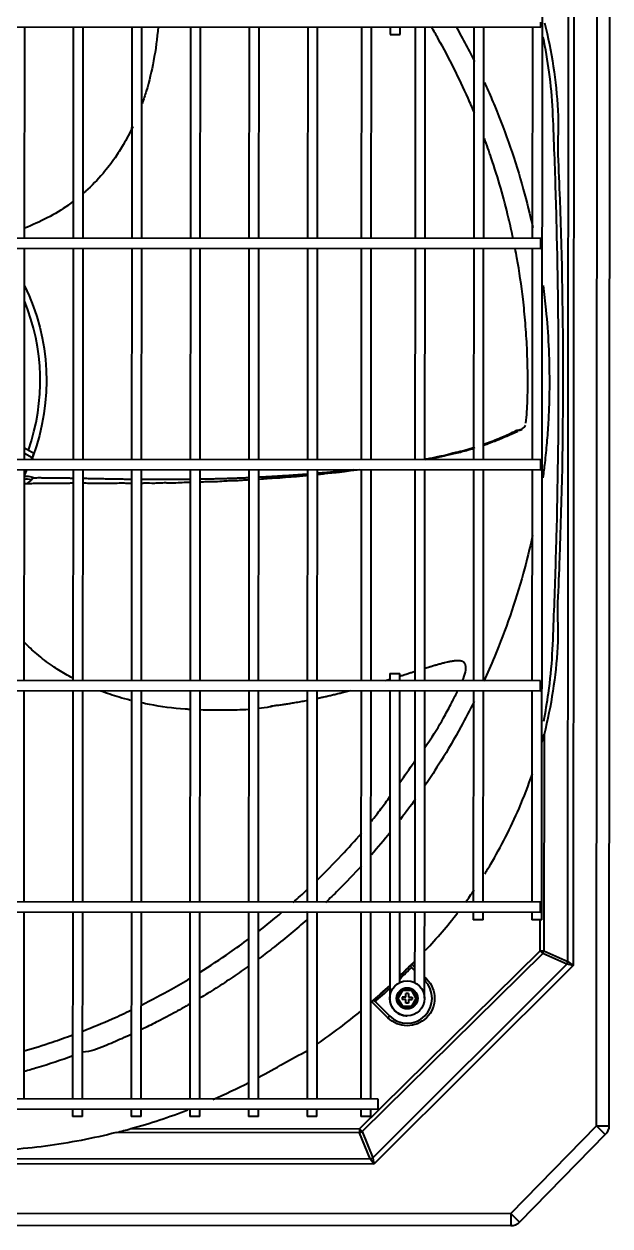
# Model space of a CAD drawing. Extents: x 58467 to 79089, y -33726 to -17391.
# Drawn here: x 72375.8 to 72399.3, y -20848.4 to -20800.17 of the extents above; entities that cross this region are included whole.
import ezdxf

# ---------------------------------------------------------------- set-up
doc = ezdxf.new("R2010")
doc.units = 0
doc.header["$LTSCALE"] = 100
doc.layers.add('+ENTE-ST-DOSEME USTU KONDDRENAJ', color=110, linetype='DOSEMEUSTUKONDENSDRENAJ_LINE', lineweight=40)
doc.linetypes.add('DOSEMEUSTUKONDENSDRENAJ_LINE', pattern='A,300,-40,["CD",Standard,S=15,R=0,X=-35,Y=-7.5],0', length=340)

# ---------------------------------------------------------------- blocks, each defined once
blk = doc.blocks.new('TV KLİMA SANTRALİ')
at = {"color": 3}
for p, q in [((54186.561, -33545.459, -2.269), (54186.602, -33477.454, -2.269)), ((54187.102, -33477.454, -2.269), (54187.061, -33545.459, -2.269)), ((54185.654, -33489.967, -2.269), (54185.624, -33539.023, -2.269)), ((54185.412, -33538.87, -2.269), (54185.442, -33490.119, -2.269)), ((54184.371, -33537.191, -2.269), (54184.398, -33491.798, -2.269)), ((54065.973, -33501.304, -2.269), (54184.335, -33501.376, -2.269)), ((54163.627, -33509.843, -2.269), (54163.632, -33501.364, -2.269)), ((54165.581, -33501.365, -2.269), (54165.576, -33509.844, -2.269)), ((54165.976, -33509.844, -2.269), (54165.981, -33501.366, -2.269)), ((54167.931, -33501.367, -2.269), (54167.926, -33509.845, -2.269)), ((54168.326, -33509.846, -2.269), (54168.331, -33501.367, -2.269)), ((54170.281, -33501.368, -2.269), (54170.275, -33509.847, -2.269)), ((54170.675, -33509.847, -2.269), (54170.681, -33501.368, -2.269)), ((54172.63, -33501.37, -2.269), (54172.625, -33509.848, -2.269)), ((54173.025, -33509.848, -2.269), (54173.03, -33501.37, -2.269)), ((54174.98, -33501.371, -2.269), (54174.975, -33509.85, -2.269)), ((54175.375, -33509.85, -2.269), (54175.38, -33501.371, -2.269)), ((54177.136, -33501.372, -2.269), (54177.131, -33509.851, -2.269)), ((54177.531, -33509.851, -2.269), (54177.536, -33501.373, -2.269)), ((54178.293, -33501.373, -2.269), (54178.293, -33501.672, -2.269)), ((54178.693, -33501.673, -2.269), (54178.693, -33501.373, -2.269)), ((54179.293, -33501.373, -2.269), (54179.288, -33509.852, -2.269)), ((54179.688, -33509.852, -2.269), (54179.693, -33501.374, -2.269)), ((54181.643, -33501.375, -2.269), (54181.638, -33509.854, -2.269)), ((54182.038, -33509.854, -2.269), (54182.043, -33501.375, -2.269)), ((54183.992, -33501.376, -2.269), (54183.987, -33509.855, -2.269)), ((54184.335, -33501.376, -2.269), (54184.336, -33501.176, -2.269)), ((54178.293, -33501.672, -2.269), (54178.693, -33501.673, -2.269)), ((54184.33, -33509.855, -2.269), (54065.967, -33509.783, -2.269)), ((54065.967, -33510.183, -2.269), (54184.33, -33510.255, -2.269)), ((54163.621, -33518.72, -2.269), (54163.626, -33510.243, -2.269)), ((54165.576, -33510.244, -2.269), (54165.571, -33518.722, -2.269)), ((54165.971, -33518.722, -2.269), (54165.976, -33510.244, -2.269)), ((54184.33, -33510.055, -2.269), (54184.33, -33509.855, -2.269)), ((54184.33, -33510.255, -2.269), (54184.33, -33510.055, -2.269)), ((54167.926, -33510.245, -2.269), (54167.92, -33518.723, -2.269)), ((54168.32, -33518.723, -2.269), (54168.326, -33510.246, -2.269)), ((54170.275, -33510.247, -2.269), (54170.27, -33518.724, -2.269)), ((54170.67, -33518.725, -2.269), (54170.675, -33510.247, -2.269)), ((54172.625, -33510.248, -2.269), (54172.62, -33518.726, -2.269)), ((54173.02, -33518.726, -2.269), (54173.025, -33510.248, -2.269)), ((54174.975, -33510.25, -2.269), (54174.969, -33518.727, -2.269)), ((54175.369, -33518.728, -2.269), (54175.374, -33510.25, -2.269)), ((54177.131, -33510.251, -2.269), (54177.126, -33518.729, -2.269)), ((54177.526, -33518.729, -2.269), (54177.531, -33510.251, -2.269)), ((54179.288, -33510.252, -2.269), (54179.282, -33518.73, -2.269)), ((54179.683, -33518.731, -2.269), (54179.688, -33510.252, -2.269)), ((54181.637, -33510.253, -2.269), (54181.632, -33518.732, -2.269)), ((54182.032, -33518.732, -2.269), (54182.037, -33510.253, -2.269)), ((54183.987, -33510.255, -2.269), (54183.982, -33518.733, -2.269)), ((54163.621, -33518.258, -2.269), (54163.996, -33518.464, -2.269)), ((54184.325, -33518.733, -2.269), (54065.962, -33518.661, -2.269)), ((54163.926, -33518.654, -2.269), (54163.621, -33518.486, -2.269)), ((54184.325, -33518.933, -2.269), (54184.325, -33518.733, -2.269)), ((54065.962, -33519.061, -2.269), (54184.325, -33519.133, -2.269)), ((54163.616, -33527.599, -2.269), (54163.621, -33519.12, -2.269)), ((54165.571, -33519.122, -2.269), (54165.565, -33527.6, -2.269)), ((54165.965, -33527.6, -2.269), (54165.971, -33519.122, -2.269)), ((54167.92, -33519.123, -2.269), (54167.915, -33527.602, -2.269)), ((54168.315, -33527.602, -2.269), (54168.32, -33519.123, -2.269)), ((54170.27, -33519.124, -2.269), (54170.265, -33527.603, -2.269)), ((54170.665, -33527.603, -2.269), (54170.67, -33519.125, -2.269)), ((54172.619, -33519.126, -2.269), (54172.614, -33527.604, -2.269)), ((54173.014, -33527.605, -2.269), (54173.019, -33519.126, -2.269)), ((54174.969, -33519.127, -2.269), (54174.964, -33527.606, -2.269)), ((54175.364, -33527.606, -2.269), (54175.369, -33519.128, -2.269)), ((54177.126, -33519.129, -2.269), (54177.12, -33527.607, -2.269)), ((54177.52, -33527.607, -2.269), (54177.526, -33519.129, -2.269)), ((54179.282, -33519.13, -2.269), (54179.277, -33527.609, -2.269)), ((54179.677, -33527.609, -2.269), (54179.682, -33519.131, -2.269)), ((54179.677, -33527.609, -2.269), (54179.682, -33519.131, -2.269)), ((54181.632, -33519.131, -2.269), (54181.627, -33527.61, -2.269)), ((54182.027, -33527.611, -2.269), (54182.032, -33519.131, -2.269)), ((54183.982, -33519.133, -2.269), (54183.976, -33527.612, -2.269)), ((54184.325, -33519.133, -2.269), (54184.325, -33518.933, -2.269)), ((54184.319, -33527.612, -2.269), (54065.957, -33527.54, -2.269)), ((54178.278, -33527.308, -2.269), (54178.278, -33527.609, -2.269)), ((54178.678, -33527.609, -2.269), (54178.678, -33527.309, -2.269)), ((54065.956, -33527.94, -2.269), (54184.319, -33528.012, -2.269)), ((54163.61, -33536.478, -2.269), (54163.615, -33527.999, -2.269)), ((54165.565, -33528, -2.269), (54165.56, -33536.479, -2.269)), ((54165.96, -33536.479, -2.269), (54165.965, -33528, -2.269)), ((54167.915, -33528.002, -2.269), (54167.91, -33536.48, -2.269)), ((54168.31, -33536.48, -2.269), (54168.315, -33528.002, -2.269)), ((54170.264, -33528.003, -2.269), (54170.259, -33536.482, -2.269)), ((54170.659, -33536.482, -2.269), (54170.664, -33528.003, -2.269)), ((54172.614, -33528.004, -2.269), (54172.609, -33536.483, -2.269)), ((54173.009, -33536.483, -2.269), (54173.014, -33528.005, -2.269)), ((54174.964, -33528.006, -2.269), (54174.959, -33536.484, -2.269)), ((54175.358, -33536.485, -2.269), (54175.364, -33528.006, -2.269)), ((54177.12, -33528.007, -2.269), (54177.115, -33536.486, -2.269)), ((54177.515, -33536.486, -2.269), (54177.52, -33528.007, -2.269)), ((54178.277, -33528.008, -2.269), (54178.272, -33536.487, -2.269)), ((54178.672, -33536.487, -2.269), (54178.677, -33528.009, -2.269)), ((54179.277, -33528.009, -2.269), (54179.272, -33536.487, -2.269)), ((54179.672, -33536.487, -2.269), (54179.677, -33528.009, -2.269)), ((54181.627, -33528.01, -2.269), (54181.621, -33536.489, -2.269)), ((54182.021, -33536.489, -2.269), (54182.027, -33528.011, -2.269)), ((54183.976, -33528.012, -2.269), (54183.971, -33536.49, -2.269)), ((54184.319, -33527.812, -2.269), (54184.319, -33527.612, -2.269)), ((54184.319, -33528.012, -2.269), (54184.319, -33527.812, -2.269)), ((54184.461, -33529.756, -2.269), (54184.456, -33538.436, -2.269)), ((54184.314, -33536.491, -2.269), (54065.951, -33536.419, -2.269)), ((54184.314, -33536.691, -2.269), (54184.314, -33536.491, -2.269)), ((54184.314, -33536.891, -2.269), (54184.314, -33536.691, -2.269)), ((54065.951, -33536.819, -2.269), (54184.314, -33536.891, -2.269)), ((54163.606, -33544.383, -2.269), (54163.61, -33536.878, -2.269)), ((54165.56, -33536.879, -2.269), (54165.555, -33544.384, -2.269)), ((54165.955, -33544.384, -2.269), (54165.96, -33536.879, -2.269)), ((54167.909, -33536.88, -2.269), (54167.905, -33544.385, -2.269)), ((54168.305, -33544.385, -2.269), (54168.309, -33536.88, -2.269)), ((54170.259, -33536.882, -2.269), (54170.254, -33544.387, -2.269)), ((54170.654, -33544.387, -2.269), (54170.659, -33536.882, -2.269)), ((54172.609, -33536.883, -2.269), (54172.604, -33544.388, -2.269)), ((54173.004, -33544.388, -2.269), (54173.009, -33536.883, -2.269)), ((54174.958, -33536.892, -2.269), (54174.947, -33536.885, -2.269)), ((54174.958, -33536.884, -2.269), (54174.954, -33544.389, -2.269)), ((54175.354, -33544.39, -2.269), (54175.358, -33536.885, -2.269)), ((54177.115, -33536.886, -2.269), (54177.11, -33544.391, -2.269)), ((54177.51, -33544.391, -2.269), (54177.515, -33536.886, -2.269)), ((54178.272, -33536.887, -2.269), (54178.271, -33538.021, -2.269)), ((54178.671, -33538.021, -2.269), (54178.672, -33536.887, -2.269)), ((54179.271, -33536.887, -2.269), (54179.271, -33538.022, -2.269)), ((54179.671, -33538.022, -2.269), (54179.672, -33536.887, -2.269)), ((54181.621, -33536.889, -2.269), (54181.621, -33537.189, -2.269)), ((54182.021, -33537.189, -2.269), (54181.621, -33537.189, -2.269)), ((54182.021, -33537.189, -2.269), (54182.021, -33536.889, -2.269)), ((54183.971, -33536.89, -2.269), (54183.971, -33537.19, -2.269)), ((54184.371, -33537.191, -2.269), (54183.971, -33537.19, -2.269)), ((54184.3, -33538.436, -2.269), (54184.301, -33537.19, -2.269)), ((54178.271, -33537.712, -2.269), (54178.271, -33539.175, -2.269)), ((54178.67, -33539.175, -2.269), (54178.671, -33537.712, -2.269)), ((54179.271, -33538.022, -2.269), (54179.271, -33538.305, -2.269)), ((54179.67, -33538.305, -2.269), (54179.671, -33538.022, -2.269)), ((54177.053, -33545.58, -2.269), (54184.3, -33538.436, -2.269)), ((54184.41, -33538.546, -2.269), (54177.163, -33545.69, -2.269)), ((54179.271, -33538.305, -2.269), (54179.27, -33538.67, -2.269)), ((54179.27, -33538.67, -2.269), (54179.27, -33538.953, -2.269)), ((54179.27, -33538.67, -2.269), (54179.27, -33538.67, -2.269)), ((54179.27, -33538.67, -2.269), (54179.27, -33538.67, -2.269)), ((54179.67, -33538.67, -2.269), (54179.671, -33538.305, -2.269)), ((54179.67, -33538.67, -2.269), (54179.67, -33538.67, -2.269)), ((54179.67, -33538.953, -2.269), (54179.67, -33538.67, -2.269)), ((54184.3, -33538.436, -2.269), (54184.456, -33538.436, -2.269)), ((54184.3, -33538.436, -2.269), (54184.41, -33538.546, -2.269)), ((54185.367, -33538.98, -2.269), (54184.41, -33538.546, -2.269)), ((54184.456, -33538.436, -2.269), (54185.412, -33538.87, -2.269)), ((54177.596, -33546.738, -2.269), (54185.367, -33538.98, -2.269)), ((54185.624, -33539.023, -2.269), (54177.638, -33546.995, -2.269)), ((54178.271, -33538.952, -2.269), (54178.27, -33540.329, -2.269)), ((54178.67, -33539.713, -2.269), (54178.671, -33538.953, -2.269)), ((54179.27, -33539.231, -2.269), (54179.085, -33539.047, -2.269)), ((54179.155, -33538.975, -2.269), (54179.27, -33539.09, -2.269)), ((54179.27, -33538.953, -2.269), (54179.27, -33539.713, -2.269)), ((54179.669, -33540.344, -2.269), (54179.67, -33538.953, -2.269)), ((54185.624, -33539.023, -2.269), (54185.367, -33538.98, -2.269)), ((54185.412, -33538.87, -2.269), (54185.624, -33539.023, -2.269)), ((54179.67, -33539.49, -2.269), (54179.748, -33539.568, -2.269)), ((54179.677, -33539.639, -2.269), (54179.67, -33539.632, -2.269)), ((54179.748, -33539.568, -2.269), (54179.677, -33539.639, -2.269)), ((54178.545, -33540.345, -2.269), (54178.757, -33539.977, -2.269)), ((54178.786, -33540.027, -2.269), (54178.602, -33540.345, -2.269)), ((54178.757, -33539.977, -2.269), (54179.182, -33539.978, -2.269)), ((54178.786, -33540.027, -2.269), (54178.757, -33539.977, -2.269)), ((54179.153, -33540.028, -2.269), (54178.786, -33540.027, -2.269)), ((54179.182, -33539.978, -2.269), (54179.153, -33540.028, -2.269)), ((54179.337, -33540.346, -2.269), (54179.153, -33540.028, -2.269)), ((54179.182, -33539.978, -2.269), (54179.394, -33540.346, -2.269)), ((54178.191, -33541.123, -2.269), (54177.555, -33540.485, -2.269)), ((54177.63, -33540.42, -2.269), (54178.262, -33541.052, -2.269)), ((54178.757, -33540.713, -2.269), (54178.545, -33540.345, -2.269)), ((54178.602, -33540.345, -2.269), (54178.545, -33540.345, -2.269)), ((54178.602, -33540.345, -2.269), (54178.786, -33540.663, -2.269)), ((54178.77, -33540.295, -2.269), (54178.77, -33540.395, -2.269)), ((54178.92, -33540.295, -2.269), (54178.77, -33540.295, -2.269)), ((54178.919, -33540.395, -2.269), (54178.77, -33540.395, -2.269)), ((54178.919, -33540.545, -2.269), (54178.919, -33540.395, -2.269)), ((54179.019, -33540.545, -2.269), (54178.919, -33540.545, -2.269)), ((54179.02, -33540.146, -2.269), (54178.92, -33540.145, -2.269)), ((54178.92, -33540.295, -2.269), (54178.92, -33540.145, -2.269)), ((54179.019, -33540.396, -2.269), (54179.019, -33540.545, -2.269)), ((54179.019, -33540.396, -2.269), (54179.169, -33540.396, -2.269)), ((54179.02, -33540.146, -2.269), (54179.02, -33540.296, -2.269)), ((54179.02, -33540.296, -2.269), (54179.17, -33540.296, -2.269)), ((54179.153, -33540.664, -2.269), (54179.337, -33540.346, -2.269)), ((54179.17, -33540.296, -2.269), (54179.169, -33540.396, -2.269)), ((54179.394, -33540.346, -2.269), (54179.182, -33540.714, -2.269)), ((54179.394, -33540.346, -2.269), (54179.337, -33540.346, -2.269)), ((54178.191, -33541.123, -2.269), (54178.262, -33541.052, -2.269)), ((54178.786, -33540.663, -2.269), (54178.757, -33540.713, -2.269)), ((54179.182, -33540.714, -2.269), (54178.757, -33540.713, -2.269)), ((54178.786, -33540.663, -2.269), (54179.153, -33540.664, -2.269)), ((54179.182, -33540.714, -2.269), (54179.153, -33540.664, -2.269)), ((54177.81, -33544.391, -2.269), (54072.355, -33544.327, -2.269)), ((54177.81, -33544.591, -2.269), (54177.81, -33544.391, -2.269)), ((54072.355, -33544.727, -2.269), (54177.81, -33544.791, -2.269)), ((54165.555, -33544.784, -2.269), (54165.555, -33545.084, -2.269)), ((54165.955, -33545.084, -2.269), (54165.955, -33544.784, -2.269)), ((54167.905, -33544.785, -2.269), (54167.904, -33545.085, -2.269)), ((54168.304, -33545.086, -2.269), (54168.305, -33544.785, -2.269)), ((54170.254, -33544.787, -2.269), (54170.254, -33545.087, -2.269)), ((54170.654, -33545.087, -2.269), (54170.654, -33544.787, -2.269)), ((54172.604, -33544.788, -2.269), (54172.604, -33545.088, -2.269)), ((54173.004, -33545.088, -2.269), (54173.004, -33544.788, -2.269)), ((54174.953, -33544.789, -2.269), (54174.953, -33545.09, -2.269)), ((54175.353, -33545.09, -2.269), (54175.353, -33544.79, -2.269)), ((54177.11, -33544.791, -2.269), (54177.11, -33545.091, -2.269)), ((54177.51, -33545.091, -2.269), (54177.51, -33544.791, -2.269)), ((54177.81, -33544.791, -2.269), (54177.81, -33544.591, -2.269)), ((54165.955, -33545.084, -2.269), (54165.555, -33545.084, -2.269)), ((54168.304, -33545.086, -2.269), (54167.904, -33545.085, -2.269)), ((54170.654, -33545.087, -2.269), (54170.254, -33545.087, -2.269)), ((54173.004, -33545.088, -2.269), (54172.604, -33545.088, -2.269)), ((54175.353, -33545.09, -2.269), (54174.953, -33545.09, -2.269)), ((54177.51, -33545.091, -2.269), (54177.11, -33545.091, -2.269)), ((54177.053, -33545.735, -2.269), (54167.306, -33545.729, -2.269)), ((54167.891, -33545.574, -2.269), (54177.053, -33545.58, -2.269)), ((54177.053, -33545.58, -2.269), (54177.053, -33545.735, -2.269)), ((54177.053, -33545.58, -2.269), (54177.163, -33545.69, -2.269)), ((54177.486, -33546.783, -2.269), (54177.053, -33545.735, -2.269)), ((54177.163, -33545.69, -2.269), (54177.596, -33546.738, -2.269)), ((54183.128, -33548.978, -2.269), (54186.561, -33545.459, -2.269)), ((54186.914, -33545.812, -2.269), (54183.481, -33549.331, -2.269)), ((54186.561, -33545.459, -2.269), (54187.061, -33545.459, -2.269)), ((54186.561, -33545.459, -2.269), (54186.914, -33545.812, -2.269)), ((54072.633, -33546.719, -2.269), (54177.486, -33546.783, -2.269)), ((54177.638, -33546.995, -2.269), (54177.486, -33546.783, -2.269)), ((54177.596, -33546.738, -2.269), (54177.638, -33546.995, -2.269)), ((54177.638, -33546.995, -2.269), (54072.48, -33546.931, -2.269)), ((54067.079, -33548.907, -2.269), (54183.128, -33548.978, -2.269)), ((54183.128, -33548.978, -2.269), (54183.481, -33549.331, -2.269)), ((54183.128, -33548.978, -2.269), (54183.128, -33549.478, -2.269)), ((54183.128, -33549.478, -2.269), (54067.079, -33549.407, -2.269))]:
    blk.add_line(p, q, dxfattribs=at)
for radius in [0.7, 0.425, 0.425]:
    blk.add_circle((54178.97, -33540.345, -2.269), radius, dxfattribs=at)
at = {"color": 3, "extrusion": (0, 0, -1)}
for centre, radius, start, end in [((-54155.804, -33515.56, 2.269), 8.699, 154.0479, 200.4706), ((-54178.97, -33540.345, 2.269), 1.1, 135.0349, 315.0349), ((-54186.561, -33545.459, 2.269), 0.5, 180.0349, 225.0349), ((-54183.128, -33548.978, 2.269), 0.5, 225.0349, 270.0349)]:
    blk.add_arc(centre, radius, start, end, dxfattribs=at)
at = {"color": 3}
for centre, radius, start, end in [((54155.804, -33515.56, -2.269), 8.449, 340.7519, 22.2239), ((54155.804, -33515.56, -2.269), 8.691, 334.0802, 335.8148), ((54178.97, -33540.345, -2.269), 1, 224.9651, 44.9651)]:
    blk.add_arc(centre, radius, start, end, dxfattribs=at)
for centre, major_axis, ratio, start_param, end_param in [((54164.422, -33518.777, -2.269), (-0.468, 0.175), 0.588101, 0, 0.392495), ((54163.948, -33519.837, -2.269), (-0.443, 0.232), 0.512974, -1.203049, -0.512348), ((54184.3, -33538.436, -2.269), (-0.084, -0.203), 0.678598, 1.296782, 1.844811), ((54185.257, -33538.87, -2.269), (-0.084, -0.203), 0.678598, 1.296782, 1.844811), ((54177.053, -33545.58, -2.269), (-0.203, -0.084), 0.678598, 1.296782, 1.844811), ((54177.486, -33546.627, -2.269), (-0.203, -0.084), 0.678598, 1.296782, 1.844811)]:
    blk.add_ellipse(centre, major_axis=major_axis, ratio=ratio, start_param=start_param, end_param=end_param, dxfattribs=at)
for points, knots in [([(54168.982, -33501.367, -2.269), (54168.945, -33501.823, -2.269), (54168.829, -33502.69, -2.269), (54168.586, -33503.715, -2.269), (54168.402, -33504.28, -2.269), (54168.344, -33504.445, -2.269)], [0, 0, 0, 0, 0.437836, 0.834264, 1, 1, 1, 1]), ([(54181.664, -33504.815, -2.269), (54181.582, -33504.617, -2.269), (54181.155, -33503.621, -2.269), (54180.581, -33502.469, -2.269), (54180.038, -33501.526, -2.269), (54179.946, -33501.369, -2.269)], [0, 0, 0, 0, 0.170646, 0.861893, 1, 1, 1, 1]), ([(54180.93, -33501.361, -2.269), (54181.001, -33501.487, -2.269), (54181.199, -33501.843, -2.269), (54181.445, -33502.308, -2.269), (54181.616, -33502.648, -2.269), (54181.669, -33502.754, -2.269)], [0, 0, 0, 0, 0.275017, 0.774969, 1, 1, 1, 1]), ([(54184.478, -33501.2, -2.269), (54184.765, -33502.353, -2.269), (54184.943, -33503.525, -2.269), (54185.052, -33505.31, -2.269), (54184.988, -33505.906, -2.269), (54185.042, -33507.099, -2.269), (54185.066, -33507.697, -2.269), (54185.174, -33510.684, -2.269), (54185.216, -33513.082, -2.269), (54185.214, -33515.478, -2.269)], [0, 0, 0, 0, 0.25, 0.25, 0.375, 0.375, 0.5, 0.5, 1, 1, 1, 1]), ([(54185.045, -33515.598, -2.269), (54185.046, -33513.525, -2.269), (54185.02, -33511.453, -2.269), (54184.943, -33508.345, -2.269), (54184.91, -33507.309, -2.269), (54184.852, -33505.756, -2.269), (54184.835, -33505.238, -2.269), (54184.781, -33504.206, -2.269), (54184.733, -33503.693, -2.269), (54184.601, -33502.714, -2.269), (54184.521, -33502.247, -2.269), (54184.422, -33501.783, -2.269)], [0, 0, 0, 0, 0.44833, 0.44833, 0.672495, 0.672495, 0.784577, 0.784577, 0.89666, 0.89666, 1, 1, 1, 1]), ([(54182.071, -33503.599, -2.269), (54182.108, -33503.68, -2.269), (54182.249, -33503.994, -2.269), (54182.848, -33505.389, -2.269), (54183.486, -33507.246, -2.269), (54183.895, -33508.898, -2.269), (54184.008, -33509.414, -2.269)], [0, 0, 0, 0, 0.043362, 0.168663, 0.74173, 1, 1, 1, 1]), ([(54167.966, -33505.368, -2.269), (54167.849, -33505.617, -2.269), (54167.627, -33506.042, -2.269), (54167.228, -33506.669, -2.269), (54166.741, -33507.308, -2.269), (54166.295, -33507.77, -2.269), (54166.012, -33508.019, -2.269), (54165.982, -33508.046, -2.269)], [0, 0, 0, 0, 0.248237, 0.430741, 0.666692, 0.9639, 1, 1, 1, 1]), ([(54183.22, -33509.855, -2.269), (54183.163, -33509.582, -2.269), (54182.923, -33508.508, -2.269), (54182.54, -33507.17, -2.269), (54182.164, -33506.104, -2.269), (54182.068, -33505.843, -2.269)], [0, 0, 0, 0, 0.204786, 0.80511, 1, 1, 1, 1]), ([(54165.584, -33508.368, -2.269), (54165.518, -33508.419, -2.269), (54165.185, -33508.661, -2.269), (54164.547, -33509.048, -2.269), (54163.939, -33509.32, -2.269), (54163.628, -33509.443, -2.269)], [0, 0, 0, 0, 0.112654, 0.555033, 1, 1, 1, 1]), ([(54183.732, -33517.261, -2.269), (54183.762, -33516.957, -2.269), (54183.805, -33516.365, -2.269), (54183.811, -33515.364, -2.269), (54183.788, -33514.33, -2.269), (54183.718, -33513.266, -2.269), (54183.598, -33512.061, -2.269), (54183.451, -33511.062, -2.269), (54183.324, -33510.381, -2.269), (54183.3, -33510.254, -2.269)], [0, 0, 0, 0, 0.125694, 0.246952, 0.424132, 0.567334, 0.705272, 0.945108, 1, 1, 1, 1]), ([(54184.418, -33511.742, -2.269), (54184.461, -33512.067, -2.269), (54184.555, -33512.868, -2.269), (54184.654, -33514.154, -2.269), (54184.668, -33515.115, -2.269), (54184.674, -33515.598, -2.269)], [0, 0, 0, 0, 0.254972, 0.625378, 1, 1, 1, 1]), ([(54185.214, -33515.478, -2.269), (54185.213, -33517.876, -2.269), (54185.168, -33520.272, -2.269), (54185.057, -33523.265, -2.269), (54185.032, -33523.863, -2.269), (54184.976, -33525.057, -2.269), (54185.039, -33525.655, -2.269), (54184.928, -33527.441, -2.269), (54184.747, -33528.61, -2.269), (54184.461, -33529.756, -2.269)], [0, 0, 0, 0, 0.5, 0.5, 0.625, 0.625, 0.75, 0.75, 1, 1, 1, 1]), ([(54184.674, -33515.598, -2.269), (54184.672, -33515.873, -2.269), (54184.667, -33516.421, -2.269), (54184.63, -33517.24, -2.269), (54184.572, -33518.052, -2.269), (54184.498, -33518.79, -2.269), (54184.44, -33519.257, -2.269), (54184.413, -33519.455, -2.269)], [0, 0, 0, 0, 0.213165, 0.424969, 0.635409, 0.844484, 1, 1, 1, 1]), ([(54184.445, -33529.222, -2.269), (54184.521, -33528.849, -2.269), (54184.585, -33528.473, -2.269), (54184.71, -33527.579, -2.269), (54184.762, -33527.059, -2.269), (54184.821, -33526.018, -2.269), (54184.837, -33525.497, -2.269), (54184.899, -33523.935, -2.269), (54184.933, -33522.893, -2.269), (54185.015, -33519.767, -2.269), (54185.044, -33517.683, -2.269), (54185.045, -33515.598, -2.269)], [0, 0, 0, 0, 0.084354, 0.084354, 0.19881, 0.19881, 0.313265, 0.313265, 0.542177, 0.542177, 1, 1, 1, 1]), ([(54183.443, -33517.575, -2.269), (54183.475, -33517.557, -2.269), (54183.539, -33517.521, -2.269), (54183.613, -33517.481, -2.269), (54183.662, -33517.426, -2.269), (54183.696, -33517.375, -2.269), (54183.71, -33517.347, -2.269)], [0, 0, 0, 0, 0.181976, 0.413188, 0.708779, 1, 1, 1, 1]), ([(54182.032, -33518.116, -2.269), (54182.083, -33518.098, -2.269), (54182.342, -33518.005, -2.269), (54182.684, -33517.866, -2.269), (54183.042, -33517.711, -2.269), (54183.221, -33517.621, -2.269), (54183.333, -33517.568, -2.269), (54183.42, -33517.536, -2.269), (54183.513, -33517.527, -2.269), (54183.558, -33517.519, -2.269), (54183.577, -33517.516, -2.269)], [0, 0, 0, 0, 0.085996, 0.432677, 0.579521, 0.710147, 0.777201, 0.826739, 0.904569, 1, 1, 1, 1]), ([(54182.033, -33518.15, -2.269), (54182.06, -33518.141, -2.269), (54182.122, -33518.119, -2.269), (54182.206, -33518.089, -2.269), (54182.285, -33518.06, -2.269), (54182.363, -33518.03, -2.269), (54182.44, -33518, -2.269), (54182.526, -33517.966, -2.269), (54182.6, -33517.936, -2.269), (54182.672, -33517.906, -2.269), (54182.733, -33517.881, -2.269), (54182.794, -33517.856, -2.269), (54182.862, -33517.827, -2.269), (54182.928, -33517.798, -2.269), (54182.994, -33517.77, -2.269), (54183.045, -33517.748, -2.269), (54183.101, -33517.724, -2.269), (54183.147, -33517.704, -2.269), (54183.2, -33517.681, -2.269), (54183.241, -33517.663, -2.269), (54183.288, -33517.642, -2.269), (54183.33, -33517.624, -2.269), (54183.365, -33517.609, -2.269), (54183.402, -33517.592, -2.269), (54183.418, -33517.586, -2.269), (54183.423, -33517.584, -2.269)], [0, 0, 0, 0, 0.047147, 0.107974, 0.148526, 0.189077, 0.249904, 0.290456, 0.351283, 0.391834, 0.432386, 0.472937, 0.513489, 0.574316, 0.614867, 0.655419, 0.69597, 0.736522, 0.777073, 0.817625, 0.858176, 0.898727, 0.939279, 0.97983, 1, 1, 1, 1]), ([(54179.687, -33518.714, -2.269), (54179.752, -33518.701, -2.269), (54179.968, -33518.655, -2.269), (54180.179, -33518.616, -2.269), (54180.529, -33518.539, -2.269), (54180.734, -33518.475, -2.269), (54180.97, -33518.425, -2.269), (54181.151, -33518.385, -2.269), (54181.333, -33518.338, -2.269), (54181.48, -33518.295, -2.269), (54181.575, -33518.267, -2.269), (54181.635, -33518.249, -2.269), (54181.665, -33518.239, -2.269), (54181.681, -33518.234, -2.269)], [0, 0, 0, 0, 0.098734, 0.346332, 0.396322, 0.571696, 0.645977, 0.72631, 0.812723, 0.903867, 0.955533, 0.977657, 1, 1, 1, 1]), ([(54179.689, -33518.723, -2.269), (54179.711, -33518.719, -2.269), (54179.79, -33518.705, -2.269), (54179.895, -33518.685, -2.269), (54180.031, -33518.659, -2.269), (54180.14, -33518.638, -2.269), (54180.276, -33518.611, -2.269), (54180.383, -33518.589, -2.269), (54180.504, -33518.563, -2.269), (54180.61, -33518.54, -2.269), (54180.729, -33518.514, -2.269), (54180.848, -33518.486, -2.269), (54180.953, -33518.461, -2.269), (54181.058, -33518.436, -2.269), (54181.162, -33518.409, -2.269), (54181.265, -33518.383, -2.269), (54181.367, -33518.355, -2.269), (54181.467, -33518.327, -2.269), (54181.56, -33518.301, -2.269), (54181.614, -33518.284, -2.269), (54181.632, -33518.279, -2.269)], [0, 0, 0, 0, 0.032531, 0.11396, 0.154675, 0.236104, 0.276818, 0.358248, 0.398962, 0.460034, 0.521106, 0.582177, 0.643249, 0.683964, 0.745036, 0.806107, 0.846822, 0.907894, 0.968965, 1, 1, 1, 1]), ([(54163.996, -33518.464, -2.269), (54163.996, -33518.464, -2.269), (54163.994, -33518.467, -2.269), (54163.989, -33518.481, -2.269), (54163.986, -33518.492, -2.269), (54163.976, -33518.518, -2.269), (54163.971, -33518.534, -2.269), (54163.957, -33518.569, -2.269), (54163.95, -33518.589, -2.269), (54163.937, -33518.624, -2.269), (54163.931, -33518.639, -2.269), (54163.926, -33518.654, -2.269)], [0, 0, 0, 0, 0.211758, 0.211758, 0.423432, 0.423432, 0.636431, 0.636431, 0.852021, 0.852021, 1, 1, 1, 1]), ([(54163.976, -33519.452, -2.269), (54163.885, -33519.423, -2.269), (54163.8, -33519.407, -2.269), (54163.685, -33519.407, -2.269), (54163.647, -33519.413, -2.269), (54163.618, -33519.426, -2.269)], [0, 0, 0, 0, 0.604116, 0.604116, 1, 1, 1, 1]), ([(54173.02, -33519.514, -2.269), (54173.026, -33519.513, -2.269), (54173.148, -33519.504, -2.269), (54173.35, -33519.484, -2.269), (54173.564, -33519.469, -2.269), (54173.738, -33519.462, -2.269), (54173.901, -33519.454, -2.269), (54174.112, -33519.426, -2.269), (54174.344, -33519.412, -2.269), (54174.562, -33519.398, -2.269), (54174.765, -33519.378, -2.269), (54174.895, -33519.363, -2.269), (54174.972, -33519.354, -2.269)], [0, 0, 0, 0, 0.008799, 0.183646, 0.34505, 0.408603, 0.460825, 0.566791, 0.701254, 0.778856, 0.862109, 1, 1, 1, 1]), ([(54173.029, -33519.428, -2.269), (54173.058, -33519.427, -2.269), (54173.153, -33519.422, -2.269), (54173.278, -33519.415, -2.269), (54173.44, -33519.406, -2.269), (54173.585, -33519.398, -2.269), (54173.747, -33519.388, -2.269), (54173.908, -33519.378, -2.269), (54174.053, -33519.369, -2.269), (54174.215, -33519.358, -2.269), (54174.362, -33519.348, -2.269), (54174.526, -33519.337, -2.269), (54174.673, -33519.326, -2.269), (54174.818, -33519.315, -2.269), (54174.914, -33519.308, -2.269), (54174.963, -33519.304, -2.269), (54174.964, -33519.304, -2.269)], [0, 0, 0, 0, 0.043677, 0.144139, 0.194371, 0.294833, 0.370179, 0.445526, 0.545988, 0.596219, 0.696681, 0.772028, 0.847375, 0.922721, 0.998068, 1, 1, 1, 1]), ([(54175.367, -33519.27, -2.269), (54175.389, -33519.268, -2.269), (54175.474, -33519.261, -2.269), (54175.59, -33519.251, -2.269), (54175.747, -33519.237, -2.269), (54175.889, -33519.224, -2.269), (54176.048, -33519.208, -2.269), (54176.191, -33519.194, -2.269), (54176.333, -33519.18, -2.269), (54176.489, -33519.164, -2.269), (54176.627, -33519.149, -2.269), (54176.739, -33519.137, -2.269), (54176.79, -33519.132, -2.269), (54176.811, -33519.129, -2.269)], [0, 0, 0, 0, 0.045948, 0.175933, 0.240925, 0.370909, 0.468398, 0.565886, 0.663374, 0.760863, 0.890847, 0.955839, 1, 1, 1, 1]), ([(54175.367, -33519.319, -2.269), (54175.388, -33519.318, -2.269), (54175.445, -33519.313, -2.269), (54175.594, -33519.3, -2.269), (54175.812, -33519.264, -2.269), (54176.067, -33519.245, -2.269), (54176.294, -33519.223, -2.269), (54176.524, -33519.192, -2.269), (54176.751, -33519.159, -2.269), (54176.941, -33519.141, -2.269), (54177.044, -33519.129, -2.269)], [0, 0, 0, 0, 0.037568, 0.099793, 0.235444, 0.406173, 0.503648, 0.608785, 0.82508, 1, 1, 1, 1]), ([(54163.62, -33519.702, -2.269), (54163.66, -33519.688, -2.269), (54163.702, -33519.68, -2.269), (54163.744, -33519.686, -2.269), (54163.746, -33519.686, -2.269)], [0, 0, 0, 0, 0.962907, 1, 1, 1, 1]), ([(54163.623, -33519.692, -2.269), (54163.818, -33519.685, -2.269), (54164.215, -33519.674, -2.269), (54164.636, -33519.671, -2.269), (54164.922, -33519.67, -2.269), (54165.045, -33519.671, -2.269), (54165.176, -33519.669, -2.269), (54165.285, -33519.672, -2.269), (54165.386, -33519.671, -2.269), (54165.479, -33519.667, -2.269), (54165.54, -33519.663, -2.269), (54165.573, -33519.661, -2.269)], [0, 0, 0, 0, 0.295836, 0.599217, 0.63578, 0.724251, 0.792145, 0.857546, 0.898871, 0.942551, 1, 1, 1, 1]), ([(54163.9, -33519.541, -2.269), (54163.848, -33519.588, -2.269), (54163.798, -33519.632, -2.269), (54163.741, -33519.675, -2.269), (54163.732, -33519.685, -2.269), (54163.735, -33519.687, -2.269)], [0, 0, 0, 0, 0.677972, 0.677972, 1, 1, 1, 1]), ([(54163.989, -33519.454, -2.269), (54163.989, -33519.454, -2.269), (54163.989, -33519.454, -2.269), (54163.961, -33519.485, -2.269), (54163.93, -33519.514, -2.269), (54163.9, -33519.541, -2.269)], [0, 0, 0, 0, 0.000046, 0.000046, 1, 1, 1, 1]), ([(54163.989, -33519.454, -2.269), (54164.005, -33519.454, -2.269), (54164.047, -33519.454, -2.269), (54164.131, -33519.454, -2.269), (54164.223, -33519.453, -2.269), (54164.317, -33519.454, -2.269), (54164.4, -33519.454, -2.269), (54164.482, -33519.454, -2.269), (54164.578, -33519.455, -2.269), (54164.678, -33519.455, -2.269), (54164.79, -33519.457, -2.269), (54164.888, -33519.458, -2.269), (54164.995, -33519.459, -2.269), (54165.095, -33519.461, -2.269), (54165.196, -33519.463, -2.269), (54165.311, -33519.465, -2.269), (54165.413, -33519.466, -2.269), (54165.506, -33519.468, -2.269), (54165.555, -33519.469, -2.269), (54165.575, -33519.469, -2.269)], [0, 0, 0, 0, 0.033268, 0.086429, 0.166172, 0.219334, 0.272495, 0.325657, 0.378819, 0.458561, 0.511723, 0.591466, 0.644627, 0.697789, 0.777532, 0.830693, 0.910436, 0.963598, 1, 1, 1, 1]), ([(54165.967, -33519.477, -2.269), (54166.012, -33519.478, -2.269), (54166.104, -33519.48, -2.269), (54166.23, -33519.482, -2.269), (54166.356, -33519.485, -2.269), (54166.482, -33519.488, -2.269), (54166.606, -33519.49, -2.269), (54166.731, -33519.492, -2.269), (54166.856, -33519.494, -2.269), (54166.981, -33519.497, -2.269), (54167.106, -33519.499, -2.269), (54167.232, -33519.502, -2.269), (54167.358, -33519.504, -2.269), (54167.501, -33519.506, -2.269), (54167.631, -33519.508, -2.269), (54167.779, -33519.51, -2.269), (54167.865, -33519.511, -2.269), (54167.918, -33519.512, -2.269), (54167.921, -33519.512, -2.269)], [0, 0, 0, 0, 0.071605, 0.144526, 0.19314, 0.266061, 0.338983, 0.387597, 0.460518, 0.533439, 0.582053, 0.654974, 0.727896, 0.77651, 0.873738, 0.922352, 0.995273, 1, 1, 1, 1]), ([(54165.969, -33519.661, -2.269), (54165.982, -33519.662, -2.269), (54166.09, -33519.667, -2.269), (54166.398, -33519.68, -2.269), (54166.707, -33519.669, -2.269), (54166.953, -33519.674, -2.269), (54167.079, -33519.677, -2.269), (54167.261, -33519.675, -2.269), (54167.457, -33519.658, -2.269), (54167.708, -33519.67, -2.269), (54167.837, -33519.674, -2.269), (54167.887, -33519.675, -2.269)], [0, 0, 0, 0, 0.020061, 0.161151, 0.438961, 0.54767, 0.590018, 0.628584, 0.811988, 0.925322, 1, 1, 1, 1]), ([(54168.318, -33519.516, -2.269), (54168.33, -33519.516, -2.269), (54168.374, -33519.516, -2.269), (54168.467, -33519.517, -2.269), (54168.597, -33519.518, -2.269), (54168.743, -33519.519, -2.269), (54168.889, -33519.519, -2.269), (54169.036, -33519.52, -2.269), (54169.183, -33519.52, -2.269), (54169.316, -33519.52, -2.269), (54169.468, -33519.519, -2.269), (54169.604, -33519.519, -2.269), (54169.772, -33519.518, -2.269), (54169.904, -33519.517, -2.269), (54170.069, -33519.515, -2.269), (54170.178, -33519.514, -2.269), (54170.255, -33519.513, -2.269), (54170.267, -33519.513, -2.269)], [0, 0, 0, 0, 0.018658, 0.069393, 0.145495, 0.221596, 0.297698, 0.3738, 0.449902, 0.526003, 0.576738, 0.678207, 0.728941, 0.83041, 0.881145, 0.982614, 1, 1, 1, 1]), ([(54168.326, -33519.669, -2.269), (54168.354, -33519.668, -2.269), (54168.485, -33519.665, -2.269), (54168.626, -33519.667, -2.269), (54168.788, -33519.67, -2.269), (54168.871, -33519.669, -2.269), (54169.024, -33519.66, -2.269), (54169.202, -33519.652, -2.269), (54169.419, -33519.656, -2.269), (54169.672, -33519.658, -2.269), (54169.958, -33519.643, -2.269), (54170.155, -33519.635, -2.269), (54170.263, -33519.634, -2.269), (54170.269, -33519.634, -2.269)], [0, 0, 0, 0, 0.047203, 0.219949, 0.250675, 0.278328, 0.333689, 0.467407, 0.546264, 0.63201, 0.815334, 0.990362, 1, 1, 1, 1]), ([(54170.67, -33519.625, -2.269), (54170.688, -33519.624, -2.269), (54170.801, -33519.615, -2.269), (54170.972, -33519.611, -2.269), (54171.193, -33519.609, -2.269), (54171.433, -33519.6, -2.269), (54171.685, -33519.58, -2.269), (54171.9, -33519.569, -2.269), (54172.073, -33519.567, -2.269), (54172.23, -33519.563, -2.269), (54172.409, -33519.544, -2.269), (54172.551, -33519.536, -2.269), (54172.619, -33519.533, -2.269)], [0, 0, 0, 0, 0.026236, 0.165323, 0.245888, 0.332132, 0.514466, 0.68062, 0.745287, 0.79789, 0.90324, 1, 1, 1, 1]), ([(54170.672, -33519.507, -2.269), (54170.723, -33519.506, -2.269), (54170.808, -33519.504, -2.269), (54170.959, -33519.501, -2.269), (54171.094, -33519.498, -2.269), (54171.264, -33519.494, -2.269), (54171.415, -33519.49, -2.269), (54171.581, -33519.485, -2.269), (54171.729, -33519.481, -2.269), (54171.876, -33519.476, -2.269), (54172.04, -33519.47, -2.269), (54172.187, -33519.465, -2.269), (54172.351, -33519.459, -2.269), (54172.484, -33519.453, -2.269), (54172.584, -33519.449, -2.269), (54172.619, -33519.447, -2.269)], [0, 0, 0, 0, 0.079108, 0.130174, 0.232307, 0.283373, 0.385506, 0.462105, 0.538704, 0.615303, 0.691903, 0.794035, 0.845101, 0.947234, 1, 1, 1, 1]), ([(54184.002, -33521.776, -2.269), (54183.889, -33522.289, -2.269), (54183.478, -33523.942, -2.269), (54182.805, -33525.894, -2.269), (54182.191, -33527.3, -2.269), (54182.042, -33527.624, -2.269)], [0, 0, 0, 0, 0.254796, 0.827092, 1, 1, 1, 1]), ([(54165.559, -33527.503, -2.269), (54165.46, -33527.45, -2.269), (54165.184, -33527.295, -2.269), (54164.695, -33526.984, -2.269), (54164.137, -33526.559, -2.269), (54163.771, -33526.219, -2.269), (54163.607, -33526.051, -2.269)], [0, 0, 0, 0, 0.139399, 0.390327, 0.714739, 1, 1, 1, 1]), ([(54181.167, -33526.823, -2.269), (54181.152, -33526.818, -2.269), (54181.127, -33526.812, -2.269), (54181.096, -33526.807, -2.269), (54181.051, -33526.803, -2.269), (54181.014, -33526.802, -2.269), (54180.97, -33526.802, -2.269), (54180.919, -33526.805, -2.269), (54180.874, -33526.809, -2.269), (54180.814, -33526.817, -2.269), (54180.762, -33526.825, -2.269), (54180.699, -33526.836, -2.269), (54180.639, -33526.848, -2.269), (54180.562, -33526.864, -2.269), (54180.483, -33526.883, -2.269), (54180.402, -33526.903, -2.269), (54180.329, -33526.922, -2.269), (54180.256, -33526.942, -2.269), (54180.168, -33526.966, -2.269), (54180.077, -33526.992, -2.269), (54179.97, -33527.024, -2.269), (54179.875, -33527.052, -2.269), (54179.778, -33527.082, -2.269), (54179.716, -33527.101, -2.269), (54179.683, -33527.111, -2.269), (54179.678, -33527.113, -2.269)], [0, 0, 0, 0, 0.061068, 0.102482, 0.143896, 0.18531, 0.226724, 0.268138, 0.309552, 0.350965, 0.392379, 0.433793, 0.475207, 0.516621, 0.578742, 0.620156, 0.66157, 0.702984, 0.744398, 0.806519, 0.847933, 0.910054, 0.951468, 0.992881, 1, 1, 1, 1]), ([(54181.183, -33527.612, -2.269), (54181.198, -33527.577, -2.269), (54181.257, -33527.435, -2.269), (54181.321, -33527.241, -2.269), (54181.33, -33527.038, -2.269), (54181.306, -33526.947, -2.269), (54181.27, -33526.889, -2.269), (54181.225, -33526.846, -2.269), (54181.185, -33526.827, -2.269), (54181.154, -33526.819, -2.269)], [0, 0, 0, 0, 0.125875, 0.501642, 0.656556, 0.790033, 0.847053, 0.89779, 1, 1, 1, 1]), ([(54178.278, -33527.552, -2.269), (54178.247, -33527.562, -2.269), (54178.181, -33527.582, -2.269), (54178.114, -33527.602, -2.269), (54178.077, -33527.613, -2.269), (54178.076, -33527.614, -2.269)], [0, 0, 0, 0, 0.464341, 0.973106, 1, 1, 1, 1]), ([(54178.278, -33527.308, -2.269), (54178.278, -33527.308, -2.269), (54178.28, -33527.308, -2.269), (54178.288, -33527.308, -2.269), (54178.297, -33527.308, -2.269), (54178.321, -33527.308, -2.269), (54178.337, -33527.308, -2.269), (54178.372, -33527.309, -2.269), (54178.392, -33527.309, -2.269), (54178.435, -33527.309, -2.269), (54178.458, -33527.309, -2.269), (54178.502, -33527.309, -2.269), (54178.525, -33527.309, -2.269), (54178.567, -33527.309, -2.269), (54178.587, -33527.309, -2.269), (54178.622, -33527.309, -2.269), (54178.637, -33527.309, -2.269), (54178.66, -33527.309, -2.269), (54178.669, -33527.309, -2.269), (54178.676, -33527.309, -2.269), (54178.678, -33527.309, -2.269), (54178.678, -33527.309, -2.269)], [0, 0, 0, 0, 0.072796, 0.072796, 0.180355, 0.180355, 0.287914, 0.287914, 0.395473, 0.395473, 0.503031, 0.503031, 0.61059, 0.61059, 0.718149, 0.718149, 0.825708, 0.825708, 0.933267, 0.933267, 1, 1, 1, 1]), ([(54179.266, -33527.242, -2.269), (54179.261, -33527.244, -2.269), (54179.21, -33527.26, -2.269), (54179.112, -33527.291, -2.269), (54178.986, -33527.331, -2.269), (54178.863, -33527.37, -2.269), (54178.764, -33527.401, -2.269), (54178.697, -33527.422, -2.269), (54178.678, -33527.428, -2.269)], [0, 0, 0, 0, 0.02815, 0.268086, 0.508023, 0.66798, 0.907917, 1, 1, 1, 1]), ([(54167.877, -33528.389, -2.269), (54167.723, -33528.35, -2.269), (54167.322, -33528.24, -2.269), (54166.927, -33528.107, -2.269), (54166.685, -33528.015, -2.269)], [0, 0, 0, 0, 0.381371, 1, 1, 1, 1]), ([(54176.681, -33528.008, -2.269), (54176.613, -33528.026, -2.269), (54176.508, -33528.053, -2.269), (54176.346, -33528.093, -2.269), (54176.194, -33528.131, -2.269), (54176.022, -33528.172, -2.269), (54175.849, -33528.212, -2.269), (54175.675, -33528.251, -2.269), (54175.515, -33528.286, -2.269), (54175.413, -33528.308, -2.269), (54175.368, -33528.317, -2.269)], [0, 0, 0, 0, 0.15983, 0.246701, 0.377006, 0.507312, 0.637617, 0.767923, 0.898228, 1, 1, 1, 1]), ([(54179.679, -33530.276, -2.269), (54179.75, -33530.175, -2.269), (54180.045, -33529.752, -2.269), (54180.418, -33529.13, -2.269), (54180.767, -33528.466, -2.269), (54180.928, -33528.147, -2.269), (54180.994, -33528.013, -2.269)], [0, 0, 0, 0, 0.141815, 0.593329, 0.830923, 1, 1, 1, 1]), ([(54170.221, -33528.754, -2.269), (54170.168, -33528.751, -2.269), (54169.638, -33528.714, -2.269), (54168.999, -33528.63, -2.269), (54168.419, -33528.514, -2.269), (54168.312, -33528.491, -2.269)], [0, 0, 0, 0, 0.083564, 0.830141, 1, 1, 1, 1]), ([(54174.967, -33528.398, -2.269), (54174.895, -33528.412, -2.269), (54174.783, -33528.432, -2.269), (54174.594, -33528.467, -2.269), (54174.418, -33528.497, -2.269), (54174.221, -33528.529, -2.269), (54174.041, -33528.557, -2.269), (54173.86, -33528.583, -2.269), (54173.677, -33528.608, -2.269), (54173.556, -33528.624, -2.269), (54173.496, -33528.631, -2.269)], [0, 0, 0, 0, 0.150864, 0.231719, 0.393427, 0.514709, 0.635991, 0.757272, 0.878554, 1, 1, 1, 1]), ([(54181.652, -33528.44, -2.269), (54181.483, -33528.78, -2.269), (54181.06, -33529.589, -2.269), (54180.404, -33530.713, -2.269), (54179.902, -33531.484, -2.269), (54179.684, -33531.806, -2.269)], [0, 0, 0, 0, 0.29252, 0.701104, 1, 1, 1, 1]), ([(54172.619, -33528.756, -2.269), (54172.306, -33528.777, -2.269), (54171.652, -33528.79, -2.269), (54171, -33528.787, -2.269), (54170.663, -33528.775, -2.269)], [0, 0, 0, 0, 0.483114, 1, 1, 1, 1]), ([(54173.548, -33528.638, -2.269), (54173.518, -33528.644, -2.269), (54173.343, -33528.677, -2.269), (54173.166, -33528.703, -2.269), (54173.018, -33528.72, -2.269)], [0, 0, 0, 0, 0.168799, 1, 1, 1, 1]), ([(54178.675, -33531.687, -2.269), (54178.864, -33531.415, -2.269), (54179.062, -33531.129, -2.269), (54179.267, -33530.846, -2.269), (54179.275, -33530.834, -2.269)], [0, 0, 0, 0, 0.95904, 1, 1, 1, 1]), ([(54182.081, -33535.35, -2.269), (54182.158, -33535.227, -2.269), (54182.234, -33535.103, -2.269), (54182.737, -33534.257, -2.269), (54183.124, -33533.5, -2.269), (54183.654, -33532.27, -2.269), (54183.832, -33531.808, -2.269), (54183.993, -33531.339, -2.269)], [0, 0, 0, 0, 0.098577, 0.098577, 0.666537, 0.666537, 1, 1, 1, 1]), ([(54177.534, -33533.235, -2.269), (54177.665, -33533.073, -2.269), (54177.918, -33532.749, -2.269), (54178.161, -33532.416, -2.269), (54178.279, -33532.251, -2.269)], [0, 0, 0, 0, 0.50822, 1, 1, 1, 1]), ([(54175.378, -33535.585, -2.269), (54175.703, -33535.268, -2.269), (54176.299, -33534.658, -2.269), (54176.877, -33534.017, -2.269), (54177.138, -33533.712, -2.269)], [0, 0, 0, 0, 0.536431, 1, 1, 1, 1]), ([(54174.98, -33537.162, -2.269), (54174.969, -33537.172, -2.269), (54174.746, -33537.369, -2.269), (54174.308, -33537.747, -2.269), (54173.669, -33538.264, -2.269), (54173.241, -33538.591, -2.269), (54173.034, -33538.745, -2.269)], [0, 0, 0, 0, 0.017533, 0.356451, 0.69177, 1, 1, 1, 1]), ([(54170.665, -33539.296, -2.269), (54171.065, -33539.046, -2.269), (54171.721, -33538.612, -2.269), (54172.367, -33538.144, -2.269), (54172.62, -33537.954, -2.269)], [0, 0, 0, 0, 0.605389, 1, 1, 1, 1]), ([(54172.625, -33539.044, -2.269), (54172.523, -33539.117, -2.269), (54172.199, -33539.346, -2.269), (54171.649, -33539.719, -2.269), (54171.098, -33540.069, -2.269), (54170.772, -33540.268, -2.269), (54170.675, -33540.326, -2.269)], [0, 0, 0, 0, 0.160934, 0.509713, 0.854631, 1, 1, 1, 1]), ([(54168.311, -33540.616, -2.269), (54168.717, -33540.414, -2.269), (54169.37, -33540.068, -2.269), (54170.018, -33539.691, -2.269), (54170.264, -33539.542, -2.269)], [0, 0, 0, 0, 0.619127, 1, 1, 1, 1]), ([(54170.273, -33540.563, -2.269), (54170.048, -33540.693, -2.269), (54169.596, -33540.947, -2.269), (54168.945, -33541.29, -2.269), (54168.517, -33541.501, -2.269), (54168.321, -33541.596, -2.269)], [0, 0, 0, 0, 0.352089, 0.704456, 1, 1, 1, 1]), ([(54178.27, -33540.345, -2.269), (54178.27, -33540.406, -2.269), (54178.284, -33540.519, -2.269), (54178.36, -33540.714, -2.269), (54178.502, -33540.886, -2.269), (54178.69, -33540.996, -2.269), (54178.844, -33541.038, -2.269), (54178.931, -33541.045, -2.269), (54178.966, -33541.044, -2.269)], [0, 0, 0, 0, 0.164287, 0.313707, 0.566616, 0.76053, 0.902583, 1, 1, 1, 1]), ([(54165.958, -33541.659, -2.269), (54166.353, -33541.505, -2.269), (54167.004, -33541.234, -2.269), (54167.654, -33540.935, -2.269), (54167.91, -33540.812, -2.269)], [0, 0, 0, 0, 0.605591, 1, 1, 1, 1]), ([(54175.363, -33542.177, -2.269), (54175.367, -33542.174, -2.269), (54175.371, -33542.172, -2.269), (54175.978, -33541.754, -2.269), (54176.562, -33541.313, -2.269), (54177.126, -33540.848, -2.269)], [0, 0, 0, 0, 0.006395, 0.006395, 1, 1, 1, 1]), ([(54163.606, -33542.455, -2.269), (54163.983, -33542.346, -2.269), (54164.633, -33542.142, -2.269), (54165.284, -33541.912, -2.269), (54165.558, -33541.811, -2.269)], [0, 0, 0, 0, 0.58019, 1, 1, 1, 1]), ([(54167.92, -33541.785, -2.269), (54167.789, -33541.845, -2.269), (54167.429, -33542.009, -2.269), (54166.781, -33542.287, -2.269), (54166.258, -33542.493, -2.269), (54165.967, -33542.508, -2.269)], [0, 0, 0, 0, 0.204884, 0.559596, 1, 1, 1, 1]), ([(54165.568, -33542.655, -2.269), (54165.091, -33542.827, -2.269), (54164.44, -33543.041, -2.269), (54163.783, -33543.233, -2.269), (54163.613, -33543.28, -2.269)], [0, 0, 0, 0, 0.74118, 1, 1, 1, 1]), ([(54167.306, -33545.729, -2.269), (54166.369, -33545.966, -2.269), (54165.424, -33546.147, -2.269), (54163.993, -33546.337, -2.269), (54163.514, -33546.387, -2.269), (54162.552, -33546.458, -2.269), (54162.068, -33546.476, -2.269), (54160.613, -33546.508, -2.269), (54159.642, -33546.52, -2.269), (54157.699, -33546.543, -2.269), (54156.728, -33546.552, -2.269), (54155.755, -33546.558, -2.269)], [0, 0, 0, 0, 0.25, 0.25, 0.375, 0.375, 0.5, 0.5, 0.75, 0.75, 1, 1, 1, 1])]:
    blk.add_open_spline(points, degree=3, knots=knots, dxfattribs=at)
for points in [[(54167.933, -33505.358, -2.269), (54167.923, -33505.403, -2.269), (54167.915, -33505.449, -2.269), (54167.909, -33505.495, -2.269)], [(54163.907, -33518.721, -2.269), (54163.923, -33518.681, -2.269), (54163.939, -33518.642, -2.269), (54163.953, -33518.602, -2.269)], [(54163.621, -33519.368, -2.269), (54163.659, -33519.287, -2.269), (54163.696, -33519.204, -2.269), (54163.733, -33519.121, -2.269)], [(54163.976, -33519.452, -2.269), (54163.98, -33519.453, -2.269), (54163.985, -33519.454, -2.269), (54163.989, -33519.454, -2.269)], [(54184.376, -33530.083, -2.269), (54184.406, -33529.973, -2.269), (54184.434, -33529.864, -2.269), (54184.461, -33529.756, -2.269)], [(54179.299, -33532.357, -2.269), (54179.104, -33532.631, -2.269), (54178.903, -33532.901, -2.269), (54178.698, -33533.168, -2.269)], [(54178.283, -33533.696, -2.269), (54178.042, -33533.997, -2.269), (54177.794, -33534.293, -2.269), (54177.54, -33534.583, -2.269)], [(54177.14, -33535.026, -2.269), (54176.834, -33535.358, -2.269), (54176.52, -33535.683, -2.269), (54176.206, -33536.007, -2.269)], [(54174.397, -33536.502, -2.269), (54174.592, -33536.328, -2.269), (54174.786, -33536.151, -2.269), (54174.977, -33535.97, -2.269)], [(54176.206, -33536.007, -2.269), (54176.036, -33536.174, -2.269), (54175.867, -33536.34, -2.269), (54175.695, -33536.504, -2.269)], [(54181.31, -33536.49, -2.269), (54181.428, -33536.328, -2.269), (54181.543, -33536.165, -2.269), (54181.656, -33535.999, -2.269)], [(54173.022, -33537.647, -2.269), (54173.334, -33537.404, -2.269), (54173.642, -33537.154, -2.269), (54173.946, -33536.894, -2.269)], [(54179.704, -33538.416, -2.269), (54180.161, -33537.935, -2.269), (54180.591, -33537.433, -2.269), (54180.993, -33536.912, -2.269)], [(54178.673, -33539.458, -2.269), (54178.816, -33539.318, -2.269), (54178.959, -33539.176, -2.269), (54179.099, -33539.032, -2.269)], [(54178.673, -33539.458, -2.269), (54178.812, -33539.323, -2.269), (54178.949, -33539.186, -2.269), (54179.085, -33539.047, -2.269)], [(54178.683, -33539.56, -2.269), (54178.843, -33539.405, -2.269), (54179, -33539.248, -2.269), (54179.156, -33539.088, -2.269)], [(54178.684, -33539.436, -2.269), (54178.843, -33539.281, -2.269), (54179.001, -33539.123, -2.269), (54179.157, -33538.963, -2.269)], [(54179.085, -33539.047, -2.269), (54179.109, -33539.023, -2.269), (54179.132, -33538.999, -2.269), (54179.155, -33538.975, -2.269)], [(54179.155, -33538.975, -2.269), (54179.172, -33538.957, -2.269), (54179.19, -33538.939, -2.269), (54179.207, -33538.921, -2.269)], [(54179.207, -33538.921, -2.269), (54179.232, -33538.897, -2.269), (54179.257, -33538.872, -2.269), (54179.282, -33538.848, -2.269)], [(54177.516, -33540.506, -2.269), (54177.777, -33540.282, -2.269), (54178.033, -33540.052, -2.269), (54178.286, -33539.817, -2.269)], [(54177.615, -33540.433, -2.269), (54177.838, -33540.239, -2.269), (54178.057, -33540.041, -2.269), (54178.273, -33539.84, -2.269)], [(54177.63, -33540.42, -2.269), (54177.848, -33540.23, -2.269), (54178.062, -33540.037, -2.269), (54178.273, -33539.84, -2.269)], [(54177.668, -33540.493, -2.269), (54177.876, -33540.312, -2.269), (54178.081, -33540.127, -2.269), (54178.284, -33539.939, -2.269)], [(54177.555, -33540.485, -2.269), (54177.58, -33540.463, -2.269), (54177.605, -33540.441, -2.269), (54177.63, -33540.42, -2.269)], [(54173.02, -33543.511, -2.269), (54173.687, -33543.153, -2.269), (54174.339, -33542.764, -2.269), (54174.969, -33542.442, -2.269)], [(54171.175, -33544.408, -2.269), (54171.665, -33544.194, -2.269), (54172.148, -33543.964, -2.269), (54172.625, -33543.719, -2.269)], [(54167.891, -33545.574, -2.269), (54168.667, -33545.358, -2.269), (54169.429, -33545.106, -2.269), (54170.176, -33544.818, -2.269)], [(54167.306, -33545.729, -2.269), (54167.498, -33545.681, -2.269), (54167.695, -33545.629, -2.269), (54167.891, -33545.574, -2.269)]]:
    blk.add_open_spline(points, degree=3, dxfattribs=at)

msp = doc.modelspace()

# ---------------------------------------------------------------- block references
at = {"layer": '+ENTE-ST-DOSEME USTU KONDDRENAJ', "color": 3, "linetype": 'Continuous'}
msp.add_blockref('TV KLİMA SANTRALİ', (18212.194, 12701.082), dxfattribs=at)

doc.saveas('drawing.dxf')
